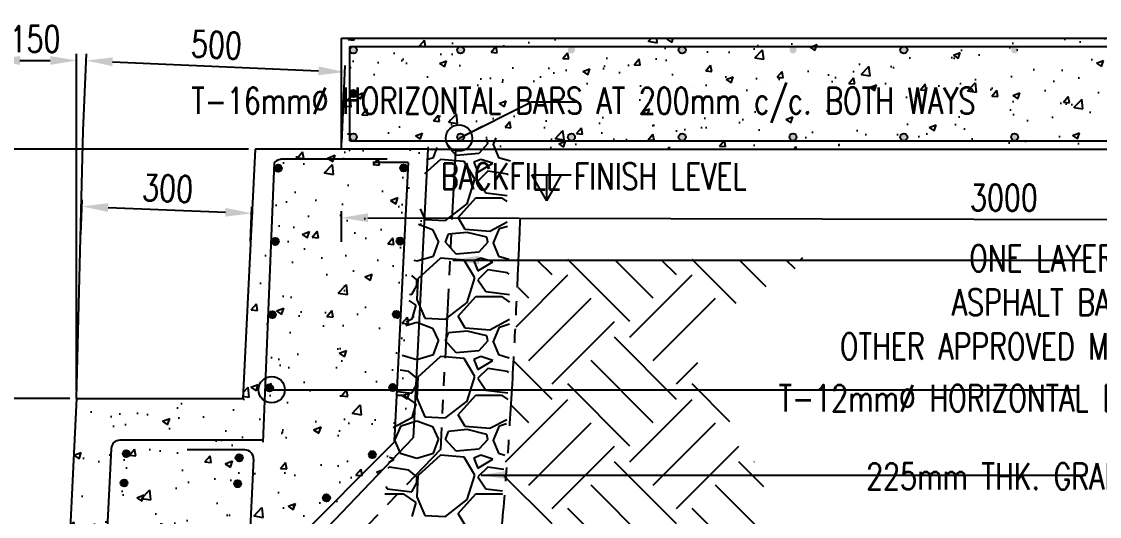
# Model space of a CAD drawing. Header units: millimetres. Extents: x -605628 to 223188, y -4937 to 493520.
# Drawn here: x -340648 to -338702, y 412402 to 413294 of the extents above; entities that cross this region are included whole.
import ezdxf

# ---------------------------------------------------------------- set-up
doc = ezdxf.new("R2010")
doc.units = ezdxf.units.MM
doc.header["$LTSCALE"] = 100
doc.header["$MEASUREMENT"] = 0
doc.header["$PDMODE"] = 3
doc.header["$PDSIZE"] = -0.5
doc.linetypes.add('HIDDEN', pattern=[0.375, 0.25, -0.125])
doc.linetypes.add('PHANTOM', pattern=[2.5, 1.25, -0.25, 0.25, -0.25, 0.25, -0.25])
doc.layers.get('Defpoints').update_dxf_attribs({"color": 1})
for name, color, linetype in [('S-Dim', 1, 'Continuous'), ('S-Hatch', 8, 'Continuous'), ('S-Text', 2, 'Continuous'), ('ST-FOOTING', 4, 'HIDDEN'), ('ST-HATCH', 8, 'Continuous'), ('STL-OBJT', 4, 'Continuous')]:
    doc.layers.add(name, color=color, linetype=linetype)
doc.styles.add('SKEL 1_20xp', font='romans.shx', dxfattribs={"width": 0.75, "height": 47.6})
doc.dimstyles.new('SKEL 1_20xp', dxfattribs={"dimtxt": 47.6, "dimasz": 47.6, "dimexe": 12, "dimexo": 12, "dimgap": 15, "dimtad": 1, "dimdec": 0, "dimtxsty": 'SKEL 1_20xp', "dimcen": 4, "dimdle": 1, "dimclrd": 1, "dimclre": 1, "dimclrt": 2, "dimadec": 0, "dimazin": 0, "dimtfac": 1, "dimtdec": 0, "dimtix": 1, "dimtmove": 0, "dimatfit": 3, "dimfxl": 1.25, "dimarcsym": 0})

# ---------------------------------------------------------------- blocks, each defined once
blk = doc.blocks.new('*D90')
at = {"layer": 'Defpoints', "color": 0, "transparency": 16777216}
for p in [(-340548.8, 412614.4), (-342087.9, 409614.4), (-341498.7, 409614.4)]:
    blk.add_point(p, dxfattribs=at)
at = {"layer": 'S-Dim', "color": 1, "lineweight": -2, "transparency": 16777216}
for p, q in [((-340560.8, 412614.4), (-342099.9, 412614.4)), ((-342087.9, 412566.8), (-342087.9, 409662)), ((-341510.7, 409614.4), (-342099.9, 409614.4))]:
    blk.add_line(p, q, dxfattribs=at)
at = {"layer": 'S-Dim', "color": 1, "transparency": 16777216}
for points in [[(-342095.8, 412566.8), (-342080, 412566.8), (-342087.9, 412614.4)], [(-342095.8, 409662), (-342080, 409662), (-342087.9, 409614.4)]]:
    blk.add_solid(points, dxfattribs=at)
at = {"layer": 'S-Dim', "color": 5, "transparency": 16777216, "insert": (-342126.7, 411111.8), "char_height": 47.6, "attachment_point": 5, "rotation": 90, "style": 'SKEL 1_20xp'}
blk.add_mtext('3000', dxfattribs=at)
blk = doc.blocks.new('*D91')
at = {"layer": 'Defpoints', "color": 0, "transparency": 16777216}
for p in [(-340064.4, 413203.2), (-340537.3, 413085), (-340070.5, 413064.4)]:
    blk.add_point(p, dxfattribs=at)
at = {"layer": 'S-Dim', "color": 1, "lineweight": -2, "transparency": 16777216}
for p, q in [((-340536.8, 413097), (-340530.7, 413235.8)), ((-340483.6, 413221.7), (-340112, 413205.3)), ((-340070, 413076.4), (-340063.9, 413215.2))]:
    blk.add_line(p, q, dxfattribs=at)
at = {"layer": 'S-Dim', "color": 1, "transparency": 16777216}
for points in [[(-340483.3, 413229.6), (-340484, 413213.8), (-340531.2, 413223.8)], [(-340111.6, 413213.2), (-340112.3, 413197.3), (-340064.4, 413203.2)]]:
    blk.add_solid(points, dxfattribs=at)
at = {"layer": 'S-Dim', "color": 5, "transparency": 16777216, "insert": (-340296.1, 413252.2), "char_height": 47.6, "attachment_point": 5, "rotation": 357.4671, "style": 'SKEL 1_20xp'}
blk.add_mtext('500', dxfattribs=at)
blk = doc.blocks.new('*D92')
at = {"layer": 'Defpoints', "color": 0, "transparency": 16777216}
for p in [(-337679.3, 412935.4), (-340070.5, 412885.1), (-337679.4, 412880)]:
    blk.add_point(p, dxfattribs=at)
at = {"layer": 'S-Dim', "color": 1, "lineweight": -2, "transparency": 16777216}
for p, q in [((-340070.5, 412897.1), (-340070.4, 412952.5)), ((-337679.4, 412892), (-337679.2, 412947.4)), ((-340022.8, 412940.4), (-337726.9, 412935.5))]:
    blk.add_line(p, q, dxfattribs=at)
at = {"layer": 'S-Dim', "color": 1, "transparency": 16777216}
for points in [[(-340022.8, 412948.4), (-340022.8, 412932.5), (-340070.4, 412940.5)], [(-337726.9, 412943.4), (-337726.9, 412927.6), (-337679.3, 412935.4)]]:
    blk.add_solid(points, dxfattribs=at)
at = {"layer": 'S-Dim', "color": 5, "transparency": 16777216, "insert": (-338874.8, 412976.8), "char_height": 47.6, "attachment_point": 5, "rotation": 359.8767, "style": 'SKEL 1_20xp'}
blk.add_mtext('3000', dxfattribs=at)
blk = doc.blocks.new('*D93')
at = {"layer": 'Defpoints', "color": 0, "transparency": 16777216}
for p in [(-340226.2, 413064.4), (-342087.9, 412614.4), (-341498.7, 412614.4)]:
    blk.add_point(p, dxfattribs=at)
at = {"layer": 'S-Dim', "color": 1, "lineweight": -2, "transparency": 16777216}
for p, q in [((-340238.2, 413064.4), (-342099.9, 413064.4)), ((-342087.9, 413016.8), (-342087.9, 412662)), ((-341510.7, 412614.4), (-342099.9, 412614.4))]:
    blk.add_line(p, q, dxfattribs=at)
at = {"layer": 'S-Dim', "color": 1, "transparency": 16777216}
for points in [[(-342095.8, 413016.8), (-342080, 413016.8), (-342087.9, 413064.4)], [(-342095.8, 412662), (-342080, 412662), (-342087.9, 412614.4)]]:
    blk.add_solid(points, dxfattribs=at)
at = {"layer": 'S-Dim', "color": 5, "transparency": 16777216, "insert": (-342126.7, 412839.4), "char_height": 47.6, "attachment_point": 5, "rotation": 90, "style": 'SKEL 1_20xp'}
blk.add_mtext('450', dxfattribs=at)
blk = doc.blocks.new('*D102')
at = {"layer": 'Defpoints', "color": 0, "transparency": 16777216}
for p in [(-340548.7, 413224.1), (-340698.7, 413148.6), (-340548.7, 412616.9)]:
    blk.add_point(p, dxfattribs=at)
at = {"layer": 'S-Dim', "color": 1, "lineweight": -2, "transparency": 16777216}
for p, q in [((-340698.7, 413160.6), (-340698.7, 413236.1)), ((-340651.1, 413224.1), (-340596.3, 413224.1)), ((-340548.7, 412628.9), (-340548.7, 413236.1))]:
    blk.add_line(p, q, dxfattribs=at)
at = {"layer": 'S-Dim', "color": 1, "transparency": 16777216}
for points in [[(-340651.1, 413232), (-340651.1, 413216.1), (-340698.7, 413224.1)], [(-340596.3, 413232), (-340596.3, 413216.1), (-340548.7, 413224.1)]]:
    blk.add_solid(points, dxfattribs=at)
at = {"layer": 'S-Dim', "color": 5, "transparency": 16777216, "insert": (-340623.7, 413262.9), "char_height": 47.6, "attachment_point": 5, "style": 'SKEL 1_20xp'}
blk.add_mtext('150', dxfattribs=at)
blk = doc.blocks.new('*D99')
at = {"layer": 'Defpoints', "color": 0, "transparency": 16777216}
for p in [(-340548.7, 412614.4), (-341912.9, 412014), (-341853.5, 412014)]:
    blk.add_point(p, dxfattribs=at)
at = {"layer": 'S-Dim', "color": 1, "lineweight": -2, "transparency": 16777216}
for p, q in [((-340560.7, 412614.4), (-341924.9, 412614.4)), ((-341912.9, 412566.8), (-341912.9, 412061.6)), ((-341865.5, 412014), (-341924.9, 412014))]:
    blk.add_line(p, q, dxfattribs=at)
at = {"layer": 'S-Dim', "color": 1, "transparency": 16777216}
for points in [[(-341920.9, 412566.8), (-341905, 412566.8), (-341912.9, 412614.4)], [(-341920.9, 412061.6), (-341905, 412061.6), (-341912.9, 412014)]]:
    blk.add_solid(points, dxfattribs=at)
at = {"layer": 'S-Dim', "color": 5, "transparency": 16777216, "insert": (-341951.7, 412356.5), "char_height": 47.6, "attachment_point": 5, "rotation": 90, "style": 'SKEL 1_20xp'}
blk.add_mtext('600', dxfattribs=at)
blk = doc.blocks.new('*D101')
at = {"layer": 'Defpoints', "color": 0, "transparency": 16777216}
for p in [(-340232.6, 412948.4), (-340541.6, 412898.4), (-340235.1, 412886)]:
    blk.add_point(p, dxfattribs=at)
at = {"layer": 'S-Dim', "color": 1, "lineweight": -2, "transparency": 16777216}
for p, q in [((-340541.2, 412910.4), (-340538.6, 412972.9)), ((-340491.5, 412959), (-340280.1, 412950.4)), ((-340234.6, 412897.9), (-340232.1, 412960.4))]:
    blk.add_line(p, q, dxfattribs=at)
at = {"layer": 'S-Dim', "color": 1, "transparency": 16777216}
for points in [[(-340491.2, 412966.9), (-340491.9, 412951), (-340539.1, 412960.9)], [(-340279.8, 412958.3), (-340280.5, 412942.4), (-340232.6, 412948.4)]]:
    blk.add_solid(points, dxfattribs=at)
at = {"layer": 'S-Dim', "color": 5, "transparency": 16777216, "insert": (-340384.3, 412993.4), "char_height": 47.6, "attachment_point": 5, "rotation": 357.6705, "style": 'SKEL 1_20xp'}
blk.add_mtext('300', dxfattribs=at)
blk = doc.blocks.new('*D103')
at = {"layer": 'Defpoints', "color": 0, "transparency": 16777216}
for p in [(-339913.8, 413064.4), (-339404.7, 409992.9), (-340086.3, 409614.4), (-340086.3, 409614.4), (-339486.3, 409614.4)]:
    blk.add_point(p, dxfattribs=at)
at = {"layer": 'S-Dim', "color": 1, "lineweight": -2, "transparency": 16777216}
blk.add_line((-339474.3, 409614.4), (-339294.6, 409614.4), dxfattribs=at)
blk.add_arc((-340086.3, 409614.4), 779.7, 3.4986, 83.639, dxfattribs=at)
at = {"layer": 'S-Dim', "color": 1, "transparency": 16777216}
for points in [[(-340000.5, 410381.3), (-339999.3, 410397.1), (-340047.4, 410393.1)], [(-339300.2, 409662.2), (-339316, 409661.7), (-339306.6, 409614.4)]]:
    blk.add_solid(points, dxfattribs=at)
at = {"layer": 'S-Dim', "color": 5, "transparency": 16777216, "insert": (-339493.3, 410178.5), "char_height": 47.6, "attachment_point": 5, "rotation": 313.5688, "style": 'SKEL 1_20xp'}
blk.add_mtext('87°', dxfattribs=at)

msp = doc.modelspace()

# ---------------------------------------------------------------- hatches: boundary and pattern name
at = {"linetype": 'ByBlock'}
h = msp.add_hatch(dxfattribs=at)
h.set_pattern_fill('AR-CONC', color=8, scale=18)
h.set_pattern_definition([(50, (0, 0), (129.106833, -11.295384), [13.5, -148.5]), (355, (0, 0), (-24.97524, 135.394584), [10.8, -118.8]), (100.451444, (10.76, -0.94), (104.131592, 124.099198), [11.473235, -126.20558]), (46.1842, (0, 36), (192.10344, -29.79347), [20.25, -222.75]), (96.635635, (16, 33.52), (168.23915, 175.34135), [17.20986, -189.30848]), (351.184164, (0, 36), (168.23915, 175.34135), [16.2, -178.2]), (21, (18, 27), (107.44327, -72.4714), [13.5, -148.5]), (326, (18, 27), (43.79676, 130.527008), [10.8, -118.8]), (71.451445, (26.95, 20.96), (151.240028, 58.055608), [11.473234, -126.20558]), (37.5, (0, 0), (2.188774, 59.9208937), [0, -117.36, 0, -120.6, 0, -119.25]), (7.5, (0, 0), (47.352517, 70.994108), [0, -68.76, 0, -114.66, 0, -45.45]), (327.5, (-40.14, 0), (96.0880385, -4.059877), [0, -45, 0, -140.4, 0, -186.3]), (317.5, (-58.14, 0), (104.97351, 18.018897), [0, -58.5, 0, -93.24, 0, -132.3])])
h.paths.add_polyline_path([(-337694.4, 413243, -1), (-337707.2, 413243, -0.414214), (-337700.8, 413249.4), (-338255.5, 413249.4, -0.414216), (-338249.1, 413243, -1), (-338261.9, 413243, -0.414211), (-338255.5, 413249.4), (-338655.5, 413249.4, -0.414216), (-338649.1, 413243, -1), (-338661.9, 413243, -0.414212), (-338655.5, 413249.4), (-339055.5, 413249.4, -0.414214), (-339049.1, 413243, -1), (-339061.9, 413243, -0.414214), (-339055.5, 413249.4), (-339455.5, 413249.4, -0.414214), (-339449.1, 413243, -1), (-339461.9, 413243, -0.414214), (-339455.5, 413249.4), (-339855.5, 413249.4, -0.414214), (-339849.1, 413243, -1), (-339861.9, 413243, -0.414214), (-339855.5, 413249.4), (-340049.1, 413249.4, -0.414214), (-340042.7, 413243, -1), (-340055.5, 413243), (-340055.5, 413164.4, -1), (-340042.7, 413164.4, -1), (-340055.5, 413164.4), (-340055.5, 413085.8, -1), (-340042.7, 413085.8, -0.414214), (-340049.1, 413079.4), (-339855.5, 413079.4, -0.414214), (-339861.9, 413085.8, -1), (-339849.1, 413085.8, -0.414214), (-339855.5, 413079.4), (-339655.5, 413079.4, -0.414214), (-339661.9, 413085.8, -1), (-339649.1, 413085.8, -0.414214), (-339655.5, 413079.4), (-339455.5, 413079.4, -0.414214), (-339461.9, 413085.8, -1), (-339449.1, 413085.8, -0.414214), (-339455.5, 413079.4), (-339255.5, 413079.4, -0.414214), (-339261.9, 413085.8, -1), (-339249.1, 413085.8, -0.414214), (-339255.5, 413079.4), (-339055.5, 413079.4, -0.414214), (-339061.9, 413085.8, -1), (-339049.1, 413085.8, -0.414214), (-339055.5, 413079.4), (-338855.5, 413079.4, -0.414214), (-338861.9, 413085.8, -1), (-338849.1, 413085.8, -0.414214), (-338855.5, 413079.4), (-338655.5, 413079.4, -0.414214), (-338661.9, 413085.8, -1), (-338649.1, 413085.8, -0.414214), (-338655.5, 413079.4), (-338455.5, 413079.4, -0.414214), (-338461.9, 413085.8, -1), (-338449.1, 413085.8, -0.414214), (-338455.5, 413079.4), (-338255.5, 413079.4, -0.414214), (-338261.9, 413085.8, -1), (-338249.1, 413085.8, -0.414214), (-338255.5, 413079.4), (-338055.5, 413079.4, -0.414214), (-338061.9, 413085.8, -1), (-338049.1, 413085.8, -0.414214), (-338055.5, 413079.4), (-337855.5, 413079.4, -0.414214), (-337861.9, 413085.8, -1), (-337849.1, 413085.8, -0.414214), (-337855.5, 413079.4), (-337700.8, 413079.4, -0.414214), (-337707.2, 413085.8, -1), (-337694.4, 413085.8), (-337694.4, 413164.4, -1), (-337707.2, 413164.4, -1), (-337694.4, 413164.4)], flags=16)
h.paths.add_polyline_path([(-337679.4, 413264.4), (-340070.5, 413264.4), (-340070.5, 413064.4), (-339914.9, 413064.4), (-337679.4, 413064.4)])
h.paths.add_polyline_path([(-337694.4, 413249.4), (-337694.4, 413079.4), (-340055.5, 413079.4), (-340055.5, 413249.4)], flags=16)
h.paths.add_polyline_path([(-339049.1, 413243, -1), (-339061.9, 413243, -1)], flags=0)
h.paths.add_polyline_path([(-339049.1, 413085.8, -1), (-339061.9, 413085.8, -1)], flags=0)
h.paths.add_polyline_path([(-339249.1, 413085.8, -1), (-339261.9, 413085.8, -1)], flags=0)
h.paths.add_polyline_path([(-338849.1, 413085.8, -1), (-338861.9, 413085.8, -1)], flags=0)
h.paths.add_polyline_path([(-339461.9, 413243, -1), (-339449.1, 413243, -1)], flags=0)
h.paths.add_polyline_path([(-339449.1, 413085.8, -1), (-339461.9, 413085.8, -1)], flags=0)
h.paths.add_polyline_path([(-338649.1, 413243, -1), (-338661.9, 413243, -1)], flags=0)
h.paths.add_polyline_path([(-338649.1, 413085.8, -1), (-338661.9, 413085.8, -1)], flags=0)
h.paths.add_polyline_path([(-339649.1, 413085.8, -1), (-339661.9, 413085.8, -1)], flags=0)
h.paths.add_polyline_path([(-338449.1, 413085.8, -1), (-338461.9, 413085.8, -1)], flags=0)
h.paths.add_polyline_path([(-339861.9, 413243, -1), (-339849.1, 413243, -1)], flags=0)
h.paths.add_polyline_path([(-339849.1, 413085.8, -1), (-339861.9, 413085.8, -1)], flags=0)
h.paths.add_polyline_path([(-338249.1, 413243, -1), (-338261.9, 413243, -1)], flags=0)
h.paths.add_polyline_path([(-338249.1, 413085.8, -1), (-338261.9, 413085.8, -1)], flags=0)
h.paths.add_polyline_path([(-340055.5, 413243, -1), (-340042.7, 413243, -1)], flags=0)
h.paths.add_polyline_path([(-340042.7, 413164.4, -1), (-340055.5, 413164.4, -1)], flags=0)
h.paths.add_polyline_path([(-340042.7, 413085.8, -1), (-340055.5, 413085.8, -1)], flags=0)
h.paths.add_polyline_path([(-338049.1, 413085.8, -1), (-338061.9, 413085.8, -1)], flags=0)
h.paths.add_polyline_path([(-337849.1, 413085.8, -1), (-337861.9, 413085.8, -1)], flags=0)
h.paths.add_polyline_path([(-337694.4, 413243), (-337694.4, 413085.8, -1), (-337707.2, 413085.8, -1), (-337694.4, 413085.8), (-337694.4, 413164.4, -1), (-337707.2, 413164.4, -1), (-337694.4, 413164.4), (-337694.4, 413243, -1), (-337707.2, 413243, -1)], flags=0)
h.paths.add_polyline_path([(-339646, 413099.7), (-337998.7, 413099.7), (-337998.7, 413196.1), (-339646, 413196.1)], flags=8)
h = msp.add_hatch(color=8, dxfattribs=at)
h.dxf.hatch_style = 1
h.paths.add_polyline_path([(-340042.7, 413243, 1), (-340055.5, 413243, 1)])
h.paths.add_polyline_path([(-340042.7, 413085.8, 1), (-340055.5, 413085.8, 1)])
h = msp.add_hatch(color=8, dxfattribs=at)
h.dxf.hatch_style = 1
h.paths.add_polyline_path([(-339849.1, 413243, 1), (-339861.9, 413243, 1)])
h.paths.add_polyline_path([(-339849.1, 413085.8, 1), (-339861.9, 413085.8, 1)])
h = msp.add_hatch(color=8, dxfattribs=at)
h.dxf.hatch_style = 1
h.paths.add_polyline_path([(-339649.1, 413243, 1), (-339661.9, 413243, 1)])
h.paths.add_polyline_path([(-339649.1, 413085.8, 1), (-339661.9, 413085.8, 1)])
h = msp.add_hatch(color=8, dxfattribs=at)
h.dxf.hatch_style = 1
h.paths.add_polyline_path([(-339449.1, 413243, 1), (-339461.9, 413243, 1)])
h.paths.add_polyline_path([(-339449.1, 413085.8, 1), (-339461.9, 413085.8, 1)])
h = msp.add_hatch(color=8, dxfattribs=at)
h.dxf.hatch_style = 1
h.paths.add_polyline_path([(-339449.1, 413243, 1), (-339461.9, 413243, 1)])
h.paths.add_polyline_path([(-339449.1, 413085.8, 1), (-339461.9, 413085.8, 1)])
h = msp.add_hatch(color=8, dxfattribs=at)
h.dxf.hatch_style = 1
h.paths.add_polyline_path([(-339249.1, 413243, 1), (-339261.9, 413243, 1)])
h.paths.add_polyline_path([(-339249.1, 413085.8, 1), (-339261.9, 413085.8, 1)])
h = msp.add_hatch(color=8, dxfattribs=at)
h.dxf.hatch_style = 1
h.paths.add_polyline_path([(-339049.1, 413243, 1), (-339061.9, 413243, 1)])
h.paths.add_polyline_path([(-339049.1, 413085.8, 1), (-339061.9, 413085.8, 1)])
h = msp.add_hatch(color=8, dxfattribs=at)
h.dxf.hatch_style = 1
h.paths.add_polyline_path([(-339049.1, 413243, 1), (-339061.9, 413243, 1)])
h.paths.add_polyline_path([(-339049.1, 413085.8, 1), (-339061.9, 413085.8, 1)])
h = msp.add_hatch(color=8, dxfattribs=at)
h.dxf.hatch_style = 1
h.paths.add_polyline_path([(-338849.1, 413243, 1), (-338861.9, 413243, 1)])
h.paths.add_polyline_path([(-338849.1, 413085.8, 1), (-338861.9, 413085.8, 1)])
h = msp.add_hatch(color=8, dxfattribs=at)
h.dxf.hatch_style = 1
h.paths.add_polyline_path([(-340042.7, 413164.4, 1), (-340055.5, 413164.4, 1)])
h = msp.add_hatch()
h.set_pattern_fill('AR-CONC', color=8, scale=19)
h.set_pattern_definition([(50, (73802.29, -10970.5), (136.279435, -11.922906), [14.25, -156.75]), (355, (73802.29, -10970.5), (-26.362753, 142.916505), [11.4, -125.4]), (100.451444, (73813.65, -10971.5), (109.91668, 130.993598), [12.110636, -133.217]), (46.1842, (73802.29, -10932.5), (202.775853, -31.448663), [21.375, -235.125]), (96.635635, (73819.19, -10935.13), (177.58577, 185.082534), [18.165965, -199.825614]), (351.184164, (73802.3, -10932.5), (177.58577, 185.082534), [17.1, -188.1]), (21, (73821.29, -10942), (113.41234, -76.49759), [14.25, -156.75]), (326, (73821.29, -10942), (46.229913, 137.77851), [11.4, -125.4]), (71.451445, (73830.74, -10948.38), (159.642252, 61.28092), [12.110636, -133.217]), (37.5, (73802.29, -10970.505), (2.3103725, 63.2498322), [0, -123.88, 0, -127.3, 0, -125.875]), (7.5, (73802.29, -10970.505), (49.983212, 74.938225), [0, -72.58, 0, -121.03, 0, -47.975]), (327.5, (73759.92, -10970.505), (101.426263, -4.2854256), [0, -47.5, 0, -148.2, 0, -196.65]), (317.5, (73740.92, -10970.505), (110.805372, 19.019947), [0, -61.75, 0, -98.42, 0, -139.65])])
h.paths.add_polyline_path([(-339964.7, 413030.2, -1.025296), (-339951.9, 413029.9), (-339950, 413039.8), (-339975.2, 412535.9), (-340241, 412270.1), (-340241.2, 412266.7), (-340163.9, 412311.3), (-339940.9, 412543.9), (-339914.9, 413064.4), (-340226.2, 413064.4), (-340248.7, 412614.4), (-340548.8, 412614.4), (-340577.3, 412043.8), (-340508.6, 412083.4), (-340486.4, 412523.7, -0.409103), (-340470.4, 412539.4), (-340212, 412539.4), (-340192.1, 413040, -0.227758), (-340173.6, 413045.8), (-340180.2, 413045.8, 0.150586), (-340192.1, 413040), (-340191.2, 413030, -0.980338), (-340178.4, 413029.8, -1.020056), (-340191.2, 413030), (-340196.4, 412898, -0.978997), (-340183.6, 412897.7, -1.020056), (-340196.4, 412898), (-340201.7, 412766, -0.978509), (-340188.9, 412765.7, -1.020056), (-340201.7, 412766), (-340206.9, 412634, -0.977461), (-340194.1, 412633.7, -1.020056), (-340206.9, 412634), (-340212.2, 412535.9), (-340212, 412539.4), (-340470.4, 412539.4, 0.409103), (-340486.4, 412523.7), (-340507.1, 412113.2), (-340241.2, 412266.7), (-340241, 412270.1), (-339975.2, 412535.9), (-339971.7, 412634, -0.975328), (-339984.5, 412634.4, -1.025296), (-339971.7, 412634), (-339965.1, 412766, -0.973704), (-339977.9, 412766.3, -1.025296), (-339965.1, 412766), (-339958.5, 412897.9, -0.972922), (-339971.3, 412898.3, -1.025296), (-339958.5, 412897.9), (-339951.9, 413029.8, -0.970691)])
h.paths.add_polyline_path([(-340008.5, 412513.5, -1), (-340021.3, 412513.5, -1)], flags=16)
h.paths.add_polyline_path([(-340248.8, 412507.7, -1), (-340261.6, 412507.7, -1)], flags=16)
h.paths.add_polyline_path([(-340251.6, 412460.9, -1), (-340264.4, 412460.9, -1)], flags=16)
h.paths.add_polyline_path([(-340091.2, 412435.5, -1), (-340104, 412435.5, -1)], flags=16)
h.paths.add_polyline_path([(-340452.6, 412515.2, -1), (-340465.4, 412515.2, -1)], flags=16)
h.paths.add_polyline_path([(-340456.6, 412462.4, -1), (-340469.4, 412462.4, -1)], flags=16)
h.paths.add_polyline_path([(-340184, 412340, -1), (-340196.8, 412340, -1)], flags=16)
h.paths.add_polyline_path([(-340261.6, 412261.1, -1), (-340274.4, 412261.1, -1)], flags=16)
h.paths.add_polyline_path([(-340466.7, 412262.7, -1), (-340479.5, 412262.7, -1)], flags=16)
at = {"layer": 'S-Text'}
h = msp.add_hatch(dxfattribs=at)
h.set_pattern_fill('ANSI32', color=5, scale=635, angle=45, style=0)
h.set_pattern_definition([(90, (-7788.3, -40562.83), (-238.125, 4e-14), []), (90, (-7708.92, -40483.45), (-238.125, 4e-14), [])])
h.paths.add_polyline_path([(-339727, 413017.8), (-339700.1, 413017.8), (-339700.1, 412971.2)])
at = {"layer": 'STL-OBJT'}
h = msp.add_hatch(color=3, dxfattribs=at)
h.dxf.hatch_style = 1
h.paths.add_polyline_path([(-340178.4, 413029.2, -1), (-340191.2, 413030.3, -1)])
h = msp.add_hatch(color=3, dxfattribs=at)
h.dxf.hatch_style = 1
h.paths.add_polyline_path([(-339964.7, 413030.2, 1), (-339951.9, 413030.2, 1)])
h = msp.add_hatch(color=3, dxfattribs=at)
h.dxf.hatch_style = 1
h.paths.add_polyline_path([(-340183.6, 412897.2, -1), (-340196.4, 412898.3, -1)])
h = msp.add_hatch(color=3, dxfattribs=at)
h.dxf.hatch_style = 1
h.paths.add_polyline_path([(-339971.3, 412898.3, 1), (-339958.5, 412898.3, 1)])
h = msp.add_hatch(color=3, dxfattribs=at)
h.dxf.hatch_style = 1
h.paths.add_polyline_path([(-340188.9, 412765.1, -1), (-340201.6, 412766.3, -1)])
h = msp.add_hatch(color=3, dxfattribs=at)
h.dxf.hatch_style = 1
h.paths.add_polyline_path([(-339977.9, 412766.3, 1), (-339965.1, 412766.3, 1)])
h = msp.add_hatch(color=3, dxfattribs=at)
h.dxf.hatch_style = 1
h.paths.add_polyline_path([(-340194.1, 412633.1, -1), (-340206.9, 412634.3, -1)])
h = msp.add_hatch(color=3, dxfattribs=at)
h.dxf.hatch_style = 1
h.paths.add_polyline_path([(-339984.5, 412634.4, 1), (-339971.7, 412634.4, 1)])
h = msp.add_hatch(color=3, dxfattribs=at)
h.dxf.hatch_style = 1
h.paths.add_polyline_path([(-340465.4, 412515, 1), (-340452.6, 412515.5, 1)])
h = msp.add_hatch(color=3, dxfattribs=at)
h.dxf.hatch_style = 1
h.paths.add_polyline_path([(-340008.6, 412512.9, -1), (-340021.3, 412514.1, -1)])
h = msp.add_hatch(color=3, dxfattribs=at)
h.dxf.hatch_style = 1
h.paths.add_polyline_path([(-340261.6, 412507.7, 1), (-340248.8, 412507.7, 1)])
h = msp.add_hatch(color=3, dxfattribs=at)
h.dxf.hatch_style = 1
h.paths.add_polyline_path([(-340469.4, 412462.2, 1), (-340456.6, 412462.7, 1)])
h = msp.add_hatch(color=3, dxfattribs=at)
h.dxf.hatch_style = 1
h.paths.add_polyline_path([(-340264.4, 412460.9, 1), (-340251.6, 412460.9, 1)])
h = msp.add_hatch(color=3, dxfattribs=at)
h.dxf.hatch_style = 1
h.paths.add_polyline_path([(-340091.2, 412434.9, -1), (-340104, 412436, -1)])

# ---------------------------------------------------------------- linework, layer by layer
at = {"color": 4, "linetype": 'PHANTOM'}
msp.add_open_spline([(-339748.2, 412939.8), (-339758.7, 412691.3), (-339778.7, 412323.7), (-339860, 411781.1), (-340018.9, 411304.9), (-339817.1, 410917.4), (-339973.3, 410574), (-340181.9, 410475.8), (-340257.4, 410440.3)], degree=3, knots=[200.448226, 200.448226, 200.448226, 200.448226, 719.987457, 1298.552421, 1874.809812, 2113.065068, 2552.729702, 2801.920053, 2801.920053, 2801.920053, 2801.920053], dxfattribs=at)
at = {"layer": 'S-Dim', "color": 5}
msp.add_line((-340548.7, 412614.4), (-340536.7, 413097), dxfattribs=at)
at = {"layer": 'S-Hatch'}
for p, q in [((-339806.5, 413074.1), (-339808.1, 413081.9)), ((-339795.8, 413074.1), (-339791.4, 413084.6)), ((-339904.3, 413049.3), (-339897.9, 413067.2)), ((-339863.4, 413052.8), (-339879.3, 413070.2)), ((-339806.5, 413074.1), (-339822.5, 413056.4)), ((-339797.6, 413074.1), (-339787, 413049.3)), ((-339891.9, 413045.7), (-339920.4, 413019.6)), ((-339917.2, 413045.5), (-339904.3, 413049.3)), ((-339849.2, 413042.1), (-339891.9, 413045.7)), ((-339822.5, 413056.4), (-339863.4, 413052.8)), ((-339829.6, 413010.1), (-339849.2, 413042.1)), ((-339819, 413045.7), (-339831.4, 413040.4)), ((-339797.6, 413038.6), (-339819, 413045.7)), ((-339787, 413049.3), (-339765.7, 413043)), ((-339831.4, 413040.4), (-339824.3, 413022.6)), ((-339824.3, 413022.6), (-339797.6, 413038.6)), ((-339806.5, 413024.4), (-339824.3, 413006.6)), ((-339770.9, 413019), (-339806.5, 413024.4)), ((-339843.8, 412965.7), (-339829.6, 413010.1)), ((-339824.3, 413006.6), (-339810.1, 412985.2)), ((-339769.3, 413017.6), (-339770.9, 413019)), ((-339810.1, 412985.2), (-339771.7, 412980.6)), ((-339883, 412935.5), (-339843.8, 412965.7)), ((-339881.4, 412983), (-339881.4, 412983)), ((-339859.8, 412940.8), (-339827.8, 412976.4)), ((-339827.8, 412976.4), (-339781.6, 412976.4)), ((-339781.6, 412976.4), (-339771.9, 412969.6)), ((-339928.3, 412956.3), (-339920.3, 412937.2)), ((-339931.7, 412929.1), (-339906.1, 412919.5)), ((-339920.3, 412937.2), (-339883, 412935.5)), ((-339847.4, 412919.5), (-339859.8, 412940.8)), ((-339771.4, 412932.5), (-339803, 412915.9)), ((-339785.2, 412921.2), (-339771.1, 412925.6)), ((-339906.1, 412919.5), (-339895.4, 412896.3)), ((-339883, 412896.3), (-339877.6, 412910.6)), ((-339843.8, 412914.1), (-339877.6, 412910.6)), ((-339803, 412915.9), (-339847.4, 412919.5)), ((-339808.3, 412905.2), (-339843.8, 412914.1)), ((-339795.8, 412896.3), (-339785.2, 412921.2)), ((-339904.3, 412871.5), (-339895.4, 412896.3)), ((-339863.4, 412875), (-339883, 412896.3)), ((-339806.5, 412896.3), (-339822.5, 412878.6)), ((-339806.5, 412896.3), (-339808.3, 412905.2)), ((-339797.6, 412896.3), (-339787, 412871.5)), ((-339934.5, 412862.6), (-339904.3, 412871.5)), ((-339891.9, 412867.9), (-339932.7, 412830.6)), ((-339849.2, 412864.3), (-339891.9, 412867.9)), ((-339822.5, 412878.6), (-339863.4, 412875)), ((-339819, 412867.9), (-339831.4, 412862.6)), ((-339797.6, 412860.8), (-339819, 412867.9)), ((-339787, 412871.5), (-339768.7, 412866.1)), ((-339241.2, 412865.5), (-339237.6, 412869.1)), ((-339939.8, 412864.1), (-339934.5, 412862.6)), ((-339869.9, 412848.8), (-339869.9, 412848.8)), ((-339829.6, 412832.3), (-339849.2, 412864.3)), ((-339831.4, 412862.6), (-339824.3, 412844.8)), ((-339824.3, 412844.8), (-339797.6, 412860.8)), ((-339690.2, 412837.4), (-339717.1, 412864.3)), ((-339549.9, 412753.2), (-339662.1, 412865.5)), ((-339507.8, 412795.3), (-339576.8, 412864.3)), ((-339465.7, 412837.4), (-339492.6, 412864.3)), ((-339358.1, 412786), (-339437.6, 412865.5)), ((-339304, 412816.1), (-339352.2, 412864.3)), ((-339251.8, 412848.1), (-339268.1, 412864.3)), ((-339934.5, 412828.8), (-339943.3, 412836.4)), ((-339932.7, 412830.6), (-339934.5, 412793.2)), ((-339934.5, 412818.1), (-339934.5, 412828.8)), ((-339843.8, 412787.9), (-339829.6, 412832.3)), ((-339806.5, 412846.6), (-339824.3, 412828.8)), ((-339824.3, 412828.8), (-339810.1, 412807.4)), ((-339770.9, 412841.2), (-339806.5, 412846.6)), ((-339767.9, 412838.5), (-339770.9, 412841.2)), ((-339755.4, 412744.1), (-339662.1, 412837.4)), ((-339549.9, 412725.2), (-339437.6, 412837.4)), ((-339943.4, 412802.1), (-339934.5, 412818.1)), ((-339732.3, 412795.3), (-339751.2, 412814.3)), ((-339948.9, 412791.3), (-339936.3, 412782.6)), ((-339947.5, 412802.6), (-339943.4, 412802.1)), ((-339934.5, 412793.2), (-339920.3, 412759.4)), ((-339859.8, 412763), (-339827.8, 412798.6)), ((-339827.8, 412798.6), (-339781.6, 412798.6)), ((-339810.1, 412807.4), (-339767.2, 412802.3)), ((-339781.6, 412798.6), (-339767.1, 412788.5)), ((-339732.3, 412683.1), (-339620, 412795.3)), ((-339507.8, 412683.1), (-339395.5, 412795.3)), ((-339936.3, 412782.6), (-339943.4, 412757.7)), ((-339883, 412757.7), (-339843.8, 412787.9)), ((-339954.5, 412746.1), (-339934.5, 412752.3)), ((-339943.4, 412757.7), (-339953.7, 412752.3)), ((-339934.5, 412752.3), (-339906.1, 412741.7)), ((-339920.3, 412759.4), (-339883, 412757.7)), ((-339847.4, 412741.7), (-339859.8, 412763)), ((-339767, 412756.9), (-339803, 412738.1)), ((-339690.2, 412641), (-339577.9, 412753.2)), ((-339906.1, 412741.7), (-339895.4, 412718.5)), ((-339883, 412718.5), (-339877.6, 412732.8)), ((-339843.8, 412736.3), (-339877.6, 412732.8)), ((-339803, 412738.1), (-339847.4, 412741.7)), ((-339808.3, 412727.4), (-339843.8, 412736.3)), ((-339795.8, 412718.5), (-339785.2, 412743.4)), ((-339785.2, 412743.4), (-339767.1, 412749.1)), ((-339904.3, 412693.7), (-339895.4, 412718.5)), ((-339863.4, 412697.2), (-339883, 412718.5)), ((-339806.5, 412718.5), (-339822.5, 412700.8)), ((-339806.5, 412718.5), (-339808.3, 412727.4)), ((-339797.6, 412718.5), (-339787, 412693.7)), ((-339465.7, 412612.9), (-339577.9, 412725.2)), ((-339961.2, 412692.6), (-339934.5, 412684.8)), ((-339934.5, 412684.8), (-339904.3, 412693.7)), ((-339822.5, 412700.8), (-339863.4, 412697.2)), ((-339787, 412693.7), (-339768, 412688.1)), ((-339891.9, 412690.1), (-339932.7, 412652.8)), ((-339849.2, 412686.5), (-339891.9, 412690.1)), ((-339829.6, 412654.5), (-339849.2, 412686.5)), ((-339819, 412690.1), (-339831.4, 412684.8)), ((-339831.4, 412684.8), (-339824.3, 412667)), ((-339824.3, 412667), (-339797.6, 412683)), ((-339797.6, 412683), (-339819, 412690.1)), ((-339690.2, 412612.9), (-339759.2, 412682)), ((-339507.8, 412570.8), (-339620, 412683.1)), ((-339465.7, 412641), (-339427, 412679.7)), ((-339948.7, 412663.4), (-339964.5, 412665.8)), ((-339934.5, 412651), (-339948.7, 412663.4)), ((-339932.7, 412652.8), (-339934.5, 412615.4)), ((-339843.8, 412610.1), (-339829.6, 412654.5)), ((-339806.5, 412668.8), (-339824.3, 412651)), ((-339770.9, 412663.4), (-339806.5, 412668.8)), ((-339768.7, 412661.5), (-339770.9, 412663.4)), ((-339943.4, 412624.3), (-339934.5, 412640.3)), ((-339934.5, 412640.3), (-339934.5, 412651)), ((-339824.3, 412651), (-339810.1, 412629.6)), ((-339549.9, 412528.7), (-339662.1, 412641)), ((-339369.4, 412572.8), (-339437.6, 412641)), ((-339970.1, 412620.8), (-339959.4, 412620.8)), ((-339969.3, 412627.4), (-339943.4, 412624.3)), ((-339959.4, 412620.8), (-339936.3, 412604.8)), ((-339934.5, 412615.4), (-339920.3, 412581.6)), ((-339859.8, 412585.2), (-339827.8, 412620.8)), ((-339827.8, 412620.8), (-339781.6, 412620.8)), ((-339810.1, 412629.6), (-339770, 412624.8)), ((-339781.6, 412620.8), (-339770.5, 412613)), ((-339936.3, 412604.8), (-339943.4, 412579.9)), ((-339883, 412579.9), (-339843.8, 412610.1)), ((-339774.4, 412500.7), (-339662.1, 412612.9)), ((-339732.3, 412570.8), (-339764.4, 412602.9)), ((-339549.9, 412500.7), (-339437.6, 412612.9)), ((-339943.4, 412579.9), (-339977.4, 412562)), ((-339920.3, 412581.6), (-339883, 412579.9)), ((-339847.4, 412563.9), (-339859.8, 412585.2)), ((-339772.1, 412576.4), (-339803, 412560.3)), ((-339973.6, 412540.7), (-339963, 412565.6)), ((-339963, 412565.6), (-339934.5, 412574.5)), ((-339934.5, 412574.5), (-339906.1, 412563.9)), ((-339906.1, 412563.9), (-339895.4, 412540.7)), ((-339843.8, 412558.5), (-339877.6, 412555)), ((-339803, 412560.3), (-339847.4, 412563.9)), ((-339808.3, 412549.6), (-339843.8, 412558.5)), ((-339795.8, 412540.7), (-339785.2, 412565.6)), ((-339785.2, 412565.6), (-339772.5, 412569.6)), ((-339732.3, 412458.6), (-339620, 412570.8)), ((-339507.8, 412458.6), (-339395.5, 412570.8)), ((-339975.4, 412540.7), (-339964.8, 412515.9)), ((-339904.3, 412515.9), (-339895.4, 412540.7)), ((-339883, 412540.7), (-339877.6, 412555)), ((-339863.4, 412519.4), (-339883, 412540.7)), ((-339806.5, 412540.7), (-339822.5, 412523)), ((-339806.5, 412540.7), (-339808.3, 412549.6)), ((-339797.6, 412540.7), (-339787, 412515.9)), ((-339822.5, 412523), (-339863.4, 412519.4)), ((-339690.2, 412416.5), (-339577.9, 412528.7)), ((-339465.7, 412416.5), (-339353.4, 412528.7)), ((-339985.2, 412499.3), (-339975.4, 412505.2)), ((-339975.4, 412505.2), (-339984.1, 412508.1)), ((-339964.8, 412515.9), (-339934.5, 412507)), ((-339934.5, 412507), (-339904.3, 412515.9)), ((-339891.9, 412512.3), (-339932.7, 412475)), ((-339849.2, 412508.7), (-339891.9, 412512.3)), ((-339829.6, 412476.7), (-339849.2, 412508.7)), ((-339819, 412512.3), (-339831.4, 412507)), ((-339831.4, 412507), (-339824.3, 412489.2)), ((-339824.3, 412489.2), (-339797.6, 412505.2)), ((-339797.6, 412505.2), (-339819, 412512.3)), ((-339787, 412515.9), (-339775.6, 412512.5)), ((-339465.7, 412388.4), (-339577.9, 412500.7)), ((-339308.2, 412455.4), (-339353.4, 412500.7)), ((-339325.4, 412500.7), (-339324.9, 412501.1)), ((-339984.3, 412491), (-339986.6, 412488.7)), ((-339948.7, 412485.6), (-339984.3, 412491)), ((-339934.5, 412473.2), (-339948.7, 412485.6)), ((-339806.5, 412491), (-339824.3, 412473.2)), ((-339777.2, 412486.6), (-339806.5, 412491)), ((-339943.4, 412446.5), (-339934.5, 412462.5)), ((-339932.7, 412475), (-339934.5, 412437.6)), ((-339934.5, 412462.5), (-339934.5, 412473.2)), ((-339843.8, 412432.3), (-339829.6, 412476.7)), ((-339824.3, 412473.2), (-339810.1, 412451.8)), ((-339690.2, 412388.4), (-339778.4, 412476.6)), ((-339507.8, 412346.3), (-339620, 412458.6)), ((-339316.1, 412379.2), (-339395.5, 412458.6)), ((-339992.3, 412443), (-339959.4, 412443)), ((-339990.6, 412456), (-339987.9, 412451.8)), ((-339987.9, 412451.8), (-339943.4, 412446.5)), ((-339959.4, 412443), (-339936.3, 412427)), ((-339859.8, 412407.4), (-339827.8, 412443)), ((-339827.8, 412443), (-339781.6, 412443)), ((-339810.1, 412451.8), (-339779.6, 412448.2)), ((-339781.6, 412443), (-339780, 412441.8)), ((-339936.3, 412427), (-339943.4, 412402.1)), ((-339934.5, 412437.6), (-339920.3, 412403.8)), ((-339883, 412402.1), (-339843.8, 412432.3)), ((-339920.3, 412403.8), (-339883, 412402.1)), ((-339847.4, 412386.1), (-339859.8, 412407.4)), ((-339549.9, 412304.2), (-339662.1, 412416.5)), ((-339349, 412327.9), (-339437.6, 412416.5))]:
    msp.add_line(p, q, dxfattribs=at)
at = {"layer": 'S-Text', "color": 5}
for p, q in [((-339727, 413017.8), (-339655.9, 413017.8)), ((-339700.1, 412971.2), (-339727, 413017.8)), ((-339727, 413017.8), (-339655.9, 413017.8)), ((-339700.1, 412971.2), (-339673.2, 413017.8)), ((-339700.1, 412971.2), (-339700.1, 413017.8))]:
    msp.add_line(p, q, dxfattribs=at)
at = {"layer": 'ST-FOOTING', "color": 2, "linetype": 'ByBlock'}
for p, q in [((-340070.5, 413064.4), (-340070.5, 413264.4)), ((-340070.5, 413264.4), (-337679.4, 413264.4)), ((-340055.5, 413249.4), (-337694.4, 413249.4)), ((-340055.5, 413079.4), (-340055.5, 413249.4)), ((-340055.5, 413079.4), (-337694.4, 413079.4))]:
    msp.add_line(p, q, dxfattribs=at)
at = {"layer": 'ST-FOOTING', "color": 2, "linetype": 'Continuous'}
for p, q in [((-340226.2, 413064.4), (-340248.7, 412614.4)), ((-339914.9, 413064.4), (-340226.2, 413064.4)), ((-339914.9, 413064.4), (-339940.9, 412543.9)), ((-340548.8, 412614.4), (-340698.7, 409614.4)), ((-340548.8, 412614.4), (-340248.7, 412614.4)), ((-340163.9, 412311.3), (-339940.9, 412543.9))]:
    msp.add_line(p, q, dxfattribs=at)
at = {"layer": 'ST-FOOTING', "color": 5, "linetype": 'PHANTOM'}
for p, q in [((-339864.9, 413061.9), (-339891.9, 412522.7)), ((-340125.7, 412279), (-339890.8, 412523.8))]:
    msp.add_line(p, q, dxfattribs=at)
at = {"layer": 'ST-HATCH', "color": 4}
msp.add_line((-339914.9, 413064.4), (-337679.4, 413064.4), dxfattribs=at)
at = {"layer": 'ST-HATCH', "color": 3}
for p, q in [((-339988, 413045.8), (-340180.2, 413045.8)), ((-340192.1, 413040), (-340212.2, 412535.9)), ((-339950, 413039.8), (-340013.9, 413039.8)), ((-339950, 413039.8), (-339975.2, 412535.9)), ((-340212, 412539.4), (-340470.4, 412539.4)), ((-340241, 412270.1), (-339975.2, 412535.9)), ((-340486.4, 412524.7), (-340647.3, 409328.6)), ((-340229.8, 412493.7), (-340386.4, 409362.5))]:
    msp.add_line(p, q, dxfattribs=at)
at = {"layer": 'ST-HATCH', "color": 1}
for p, q in [((-340245.2, 412521.9), (-340349.2, 412521.9)), ((-340229.3, 412505.1), (-340229.8, 412493.7))]:
    msp.add_line(p, q, dxfattribs=at)
at = {"layer": 'ST-HATCH', "color": 3}
for centre, radius, start, end in [((-340176.9, 413023.6), 22.4, 81.4658, 132.7886), ((-340470.4, 412523.4), 16, 90, 175.2364)]:
    msp.add_arc(centre, radius, start, end, dxfattribs=at)
at = {"layer": 'ST-HATCH', "color": 1}
msp.add_arc((-340245.2, 412505.9), 16, 357.1376, 90, dxfattribs=at)
at = {"layer": 'STL-OBJT', "color": 3}
for centre in [(-340049.1, 413243), (-339855.5, 413243), (-339855.5, 413243), (-339455.5, 413243), (-339455.5, 413243), (-339055.5, 413243), (-339055.5, 413243), (-340049.1, 413164.4), (-340049.1, 413085.8), (-339855.5, 413085.8), (-339855.5, 413085.8), (-339655.5, 413085.8), (-339655.5, 413085.8), (-339455.5, 413085.8), (-339455.5, 413085.8), (-339455.5, 413085.8), (-339455.5, 413085.8), (-339255.5, 413085.8), (-339255.5, 413085.8), (-339055.5, 413085.8), (-339055.5, 413085.8), (-339055.5, 413085.8), (-339055.5, 413085.8), (-338855.5, 413085.8), (-338855.5, 413085.8), (-340184.8, 413029.8), (-339958.3, 413030.2), (-340190, 412897.7), (-339964.9, 412898.3), (-340195.3, 412765.7), (-339971.5, 412766.3), (-340200.5, 412633.7), (-339978.1, 412634.4), (-340459, 412515.2), (-340014.9, 412513.5), (-340255.2, 412507.7), (-340463, 412462.4), (-340258, 412460.9), (-340097.6, 412435.5)]:
    msp.add_circle(centre, 6.4, dxfattribs=at)

# ---------------------------------------------------------------- texts
at = {"layer": 'S-Text', "color": 5, "char_height": 47.6, "attachment_point": 5, "style": 'SKEL 1_20xp'}
for s, insert in [('\\A1;T-16mm∅ HORIZONTAL BARS AT 200mm c/c. BOTH WAYS', (-339634.1, 413143.4)), ('\\A1;BACKFILL FINISH LEVEL', (-339615, 413015.3)), ('\\A1;ONE LAYER MASTIC \\PASPHALT BARRIER OR \\POTHER APPROVED MOISTURE BARRIER.', (-338711.9, 412788.1)), ('\\A1;T-12mm∅ HORIZONTAL BARS AT 200mm c/c.', (-338721.6, 412607.3)), ('\\A1;225mm THK. GRANULAR BACKFILL', (-338711.9, 412474.3))]:
    msp.add_mtext(s, dxfattribs=dict(at, insert=insert))

# ---------------------------------------------------------------- dimensions: what is measured, and where the dimension line sits
at = {"layer": 'S-Dim', "color": 5}
dim = msp.add_linear_dim(base=(-340548.7, 413224.1), p1=(-340698.7, 413148.6), p2=(-340548.7, 412616.9), dimstyle='SKEL 1_20xp', override={"dimclrt": 5}, dxfattribs=at)
dim.commit()
dim.dimension.update_dxf_attribs({"geometry": '*D102', "text_midpoint": (-340623.7, 413262.9)})
for p1, p2, distance, text, picture, middle in [((-340537.3, 413085), (-340070.5, 413064.4), 138.9, '500', '*D91', (-340296.1, 413252.2)), ((-340541.6, 412898.4), (-340235.1, 412886), 62.5, '300', '*D101', (-340384.3, 412993.4))]:
    dim = msp.add_aligned_dim(p1=p1, p2=p2, distance=distance, text=text, dimstyle='SKEL 1_20xp', override={"dimclrt": 5}, dxfattribs=at)
    dim.commit()
    dim.dimension.update_dxf_attribs({"geometry": picture, "text_midpoint": middle})
for base, p1, p2, angle, picture, middle in [((-342087.9, 412614.4), (-340226.2, 413064.4), (-341498.7, 412614.4), 90, '*D93', (-342087.9, 412839.4)), ((-342087.9, 409614.4), (-340548.8, 412614.4), (-341498.7, 409614.4), 90, '*D90', (-342087.9, 411111.8)), ((-341912.9, 412014), (-340548.7, 412614.4), (-341853.5, 412014), 270, '*D99', (-341912.9, 412356.5))]:
    dim = msp.add_linear_dim(base=base, p1=p1, p2=p2, angle=angle, dimstyle='SKEL 1_20xp', override={"dimclrt": 5}, dxfattribs=at)
    dim.commit()
    dim.dimension.update_dxf_attribs({"geometry": picture, "text_midpoint": middle, "dimtype": 160})
dim = msp.add_angular_dim_2l(base=(-339404.7, 409992.9), line1=((-339913.8, 413064.4), (-340086.3, 409614.4)), line2=((-340086.3, 409614.4), (-339486.3, 409614.4)), dimstyle='SKEL 1_20xp', override={"dimclrt": 5}, dxfattribs=at)
dim.commit()
dim.dimension.update_dxf_attribs({"geometry": '*D103', "text_midpoint": (-339493.3, 410178.5)})
dim = msp.add_linear_dim(base=(-337679.3, 412935.4), p1=(-340070.5, 412885.1), p2=(-337679.4, 412880), angle=359.8767, text='3000', dimstyle='SKEL 1_20xp', override={"dimclrt": 5}, dxfattribs=at)
dim.commit()
dim.dimension.update_dxf_attribs({"geometry": '*D92', "text_midpoint": (-338874.8, 412938), "dimtype": 161})

# ---------------------------------------------------------------- leaders
at = {"layer": 'S-Dim'}
for points in [[(-339858.3, 413084.2), (-339727.4, 413149.5), (-339642.5, 413149.5)], [(-340196.5, 412630.5), (-340065.6, 412630.5), (-338739.7, 412630.5)]]:
    msp.add_leader(points, dimstyle='SKEL 1_20xp', override={"dimldrblk": 'Origin'}, dxfattribs=at)
for points in [[(-339869.7, 412864.3), (-338774.7, 412864.3), (-338727.1, 412864.3)], [(-339818.1, 412476.6), (-339088.5, 412476.6), (-338727.1, 412476.6)]]:
    msp.add_leader(points, dimstyle='SKEL 1_20xp', dxfattribs=at)

doc.saveas('drawing.dxf')
